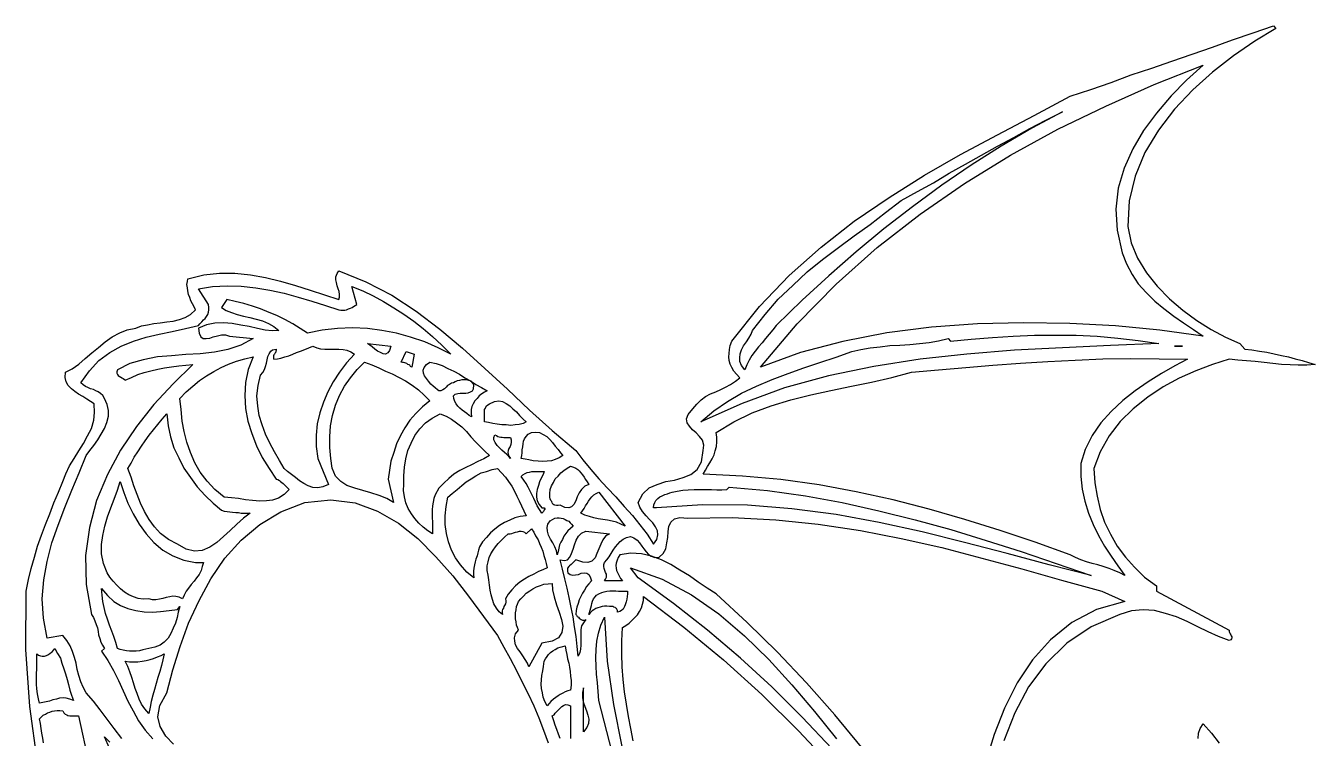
# Model space of a CAD drawing. Extents: x 0.04 to 7.37, y 0.02 to 7.76.
# Drawn here: x 0.561 to 3.841, y 5.838 to 7.649 of the extents above; entities that cross this region are included whole.
import ezdxf

# ---------------------------------------------------------------- set-up
doc = ezdxf.new("R2010")
doc.units = 0
doc.layers.add('1', color=7, linetype='Continuous')

msp = doc.modelspace()

# ---------------------------------------------------------------- linework, layer by layer
for points in [[(0.591, 5.776), (0.571, 5.918), (0.561, 6.063), (0.562, 6.211), (0.568, 6.241), (0.575, 6.269), (0.583, 6.298), (0.591, 6.326), (0.601, 6.354), (0.611, 6.381), (0.622, 6.408), (0.632, 6.436), (0.644, 6.463), (0.655, 6.49), (0.663, 6.51), (0.672, 6.53), (0.684, 6.549), (0.696, 6.568), (0.708, 6.587), (0.718, 6.606), (0.728, 6.625), (0.734, 6.646), (0.736, 6.666), (0.735, 6.688), (0.726, 6.694), (0.716, 6.7), (0.706, 6.706), (0.695, 6.712), (0.686, 6.719), (0.677, 6.726), (0.669, 6.734), (0.664, 6.744), (0.661, 6.755), (0.662, 6.768), (0.679, 6.777), (0.696, 6.789), (0.712, 6.803), (0.729, 6.817), (0.746, 6.831), (0.763, 6.845), (0.781, 6.858), (0.8, 6.868), (0.819, 6.876), (0.841, 6.88), (0.855, 6.886), (0.871, 6.889), (0.887, 6.892), (0.903, 6.894), (0.92, 6.896), (0.936, 6.898), (0.952, 6.902), (0.966, 6.907), (0.98, 6.915), (0.993, 6.927), (0.989, 6.934), (0.985, 6.942), (0.981, 6.95), (0.978, 6.958), (0.975, 6.966), (0.973, 6.975), (0.972, 6.983), (0.971, 6.991), (0.972, 6.999), (0.973, 7.006), (1.014, 7.016), (1.054, 7.02), (1.093, 7.02), (1.133, 7.016), (1.171, 7.009), (1.209, 7), (1.247, 6.989), (1.284, 6.977), (1.321, 6.965), (1.357, 6.953), (1.359, 6.959), (1.359, 6.966), (1.358, 6.973), (1.356, 6.98), (1.353, 6.988), (1.351, 6.996), (1.35, 7.003), (1.35, 7.011), (1.353, 7.019), (1.357, 7.026), (1.426, 6.998), (1.492, 6.964), (1.554, 6.923), (1.614, 6.878), (1.672, 6.829), (1.729, 6.778), (1.786, 6.725), (1.842, 6.672), (1.9, 6.62), (1.96, 6.569), (1.978, 6.545), (1.998, 6.521), (2.019, 6.497), (2.04, 6.474), (2.062, 6.451), (2.083, 6.427), (2.104, 6.404), (2.123, 6.38), (2.142, 6.356), (2.158, 6.331), (2.166, 6.343), (2.169, 6.355), (2.168, 6.365), (2.163, 6.375), (2.156, 6.385), (2.148, 6.394), (2.139, 6.403), (2.13, 6.414), (2.123, 6.425), (2.119, 6.437), (2.131, 6.459), (2.147, 6.474), (2.167, 6.483), (2.189, 6.49), (2.211, 6.494), (2.233, 6.5), (2.253, 6.508), (2.269, 6.521), (2.28, 6.54), (2.284, 6.569), (2.286, 6.583), (2.282, 6.595), (2.275, 6.605), (2.266, 6.614), (2.257, 6.622), (2.249, 6.631), (2.243, 6.639), (2.242, 6.65), (2.246, 6.661), (2.258, 6.675), (2.268, 6.687), (2.279, 6.698), (2.29, 6.706), (2.303, 6.713), (2.316, 6.718), (2.329, 6.724), (2.341, 6.73), (2.354, 6.737), (2.366, 6.745), (2.377, 6.754), (2.369, 6.763), (2.362, 6.771), (2.357, 6.78), (2.353, 6.789), (2.35, 6.798), (2.349, 6.807), (2.35, 6.816), (2.351, 6.826), (2.353, 6.836), (2.357, 6.847), (2.427, 6.935), (2.503, 7.014), (2.584, 7.086), (2.668, 7.152), (2.757, 7.212), (2.847, 7.269), (2.939, 7.322), (3.033, 7.372), (3.126, 7.421), (3.218, 7.47), (3.27, 7.487), (3.322, 7.505), (3.373, 7.524), (3.425, 7.541), (3.476, 7.559), (3.528, 7.577), (3.58, 7.595), (3.631, 7.613), (3.683, 7.631), (3.735, 7.649), (3.741, 7.642), (3.687, 7.61), (3.633, 7.573), (3.58, 7.531), (3.53, 7.486), (3.483, 7.437), (3.442, 7.384), (3.408, 7.327), (3.383, 7.267), (3.368, 7.204), (3.364, 7.139), (3.373, 7.097), (3.389, 7.058), (3.412, 7.021), (3.439, 6.987), (3.47, 6.955), (3.504, 6.926), (3.54, 6.9), (3.576, 6.877), (3.613, 6.857), (3.649, 6.841), (3.662, 6.827), (3.68, 6.825), (3.699, 6.822), (3.718, 6.819), (3.737, 6.815), (3.755, 6.811), (3.773, 6.807), (3.79, 6.802), (3.808, 6.798), (3.824, 6.793), (3.841, 6.788), (3.82, 6.786), (3.798, 6.786), (3.777, 6.787), (3.755, 6.788), (3.733, 6.79), (3.711, 6.793), (3.688, 6.795), (3.666, 6.797), (3.644, 6.799), (3.622, 6.801), (3.58, 6.788), (3.537, 6.772), (3.495, 6.753), (3.454, 6.731), (3.415, 6.705), (3.378, 6.675), (3.345, 6.643), (3.317, 6.606), (3.294, 6.566), (3.278, 6.523), (3.28, 6.487), (3.286, 6.453), (3.294, 6.419), (3.305, 6.387), (3.32, 6.356), (3.337, 6.326), (3.358, 6.298), (3.381, 6.272), (3.407, 6.247), (3.437, 6.225), (3.437, 6.211), (3.622, 6.112), (3.622, 6.109), (3.623, 6.106), (3.625, 6.103), (3.626, 6.1), (3.627, 6.098), (3.629, 6.095), (3.629, 6.093), (3.628, 6.09), (3.626, 6.088), (3.622, 6.086), (3.595, 6.096), (3.569, 6.108), (3.542, 6.121), (3.515, 6.134), (3.488, 6.146), (3.46, 6.155), (3.432, 6.162), (3.403, 6.164), (3.374, 6.161), (3.344, 6.152), (3.271, 6.121), (3.209, 6.079), (3.156, 6.027), (3.112, 5.968), (3.077, 5.902), (3.049, 5.831)], [(3.543, 5.837), (3.544, 5.85), (3.548, 5.862), (3.556, 5.874), (3.577, 5.85), (3.597, 5.825)]]:
    msp.add_lwpolyline(points)
at = {"layer": '1'}
for points in [[(3.556, 7.549), (3.514, 7.511), (3.475, 7.471), (3.437, 7.427), (3.404, 7.383), (3.377, 7.336), (3.355, 7.287), (3.34, 7.236), (3.334, 7.183), (3.337, 7.129), (3.35, 7.072), (3.361, 7.044), (3.375, 7.017), (3.391, 6.993), (3.411, 6.971), (3.433, 6.949), (3.456, 6.93), (3.481, 6.911), (3.506, 6.894), (3.531, 6.877), (3.556, 6.86), (3.446, 6.875), (3.333, 6.886), (3.217, 6.892), (3.099, 6.894), (2.982, 6.891), (2.865, 6.883), (2.751, 6.868), (2.639, 6.846), (2.532, 6.818), (2.43, 6.781), (2.523, 6.891), (2.622, 6.992), (2.727, 7.085), (2.836, 7.17), (2.949, 7.248), (3.066, 7.32), (3.186, 7.386), (3.308, 7.445), (3.431, 7.5), (3.556, 7.549)], [(2.47, 6.887), (2.461, 6.876), (2.452, 6.865), (2.443, 6.854), (2.434, 6.843), (2.425, 6.833), (2.416, 6.822), (2.408, 6.811), (2.401, 6.799), (2.395, 6.787), (2.39, 6.774), (2.382, 6.785), (2.377, 6.795), (2.377, 6.805), (2.378, 6.815), (2.382, 6.825), (2.387, 6.835), (2.394, 6.845), (2.4, 6.855), (2.406, 6.865), (2.41, 6.874), (2.442, 6.915), (2.475, 6.954), (2.512, 6.989), (2.549, 7.023), (2.588, 7.055), (2.628, 7.085), (2.668, 7.115), (2.709, 7.144), (2.748, 7.174), (2.788, 7.205), (2.829, 7.228), (2.87, 7.25), (2.91, 7.274), (2.951, 7.297), (2.992, 7.32), (3.033, 7.343), (3.074, 7.365), (3.115, 7.388), (3.156, 7.409), (3.198, 7.43), (3.12, 7.389), (3.042, 7.343), (2.966, 7.295), (2.891, 7.244), (2.817, 7.189), (2.744, 7.133), (2.673, 7.074), (2.604, 7.013), (2.536, 6.951), (2.47, 6.887)], [(0.805, 5.837), (0.786, 5.862), (0.768, 5.886), (0.75, 5.91), (0.733, 5.932), (0.715, 5.953), (0.707, 5.967), (0.701, 5.981), (0.696, 5.997), (0.692, 6.012), (0.689, 6.028), (0.685, 6.043), (0.68, 6.058), (0.674, 6.072), (0.665, 6.086), (0.655, 6.099), (0.615, 6.092), (0.606, 6.143), (0.603, 6.192), (0.607, 6.24), (0.615, 6.287), (0.627, 6.334), (0.643, 6.379), (0.66, 6.424), (0.678, 6.468), (0.697, 6.512), (0.715, 6.556), (0.724, 6.569), (0.734, 6.582), (0.744, 6.596), (0.753, 6.611), (0.761, 6.625), (0.767, 6.64), (0.771, 6.656), (0.771, 6.671), (0.768, 6.686), (0.761, 6.701), (0.757, 6.709), (0.751, 6.714), (0.745, 6.718), (0.739, 6.721), (0.733, 6.724), (0.726, 6.726), (0.719, 6.729), (0.713, 6.732), (0.707, 6.736), (0.701, 6.741), (0.723, 6.772), (0.747, 6.798), (0.775, 6.818), (0.804, 6.834), (0.835, 6.847), (0.867, 6.857), (0.9, 6.865), (0.933, 6.872), (0.967, 6.879), (1, 6.887), (1.004, 6.891), (1.009, 6.896), (1.013, 6.901), (1.017, 6.905), (1.021, 6.91), (1.024, 6.915), (1.026, 6.921), (1.027, 6.927), (1.027, 6.933), (1.026, 6.94), (1, 6.98), (1.036, 6.986), (1.073, 6.988), (1.109, 6.987), (1.146, 6.983), (1.182, 6.977), (1.218, 6.969), (1.254, 6.959), (1.289, 6.949), (1.323, 6.938), (1.357, 6.927)], [(1.357, 6.927), (1.362, 6.926), (1.368, 6.926), (1.373, 6.926), (1.377, 6.927), (1.382, 6.929), (1.387, 6.931), (1.391, 6.933), (1.395, 6.935), (1.399, 6.938), (1.403, 6.94), (1.39, 6.986), (1.418, 6.975), (1.445, 6.962), (1.471, 6.948), (1.497, 6.932), (1.523, 6.916), (1.548, 6.898), (1.572, 6.879), (1.596, 6.859), (1.619, 6.837), (1.642, 6.814), (1.61, 6.83), (1.576, 6.845), (1.54, 6.857), (1.504, 6.867), (1.467, 6.874), (1.43, 6.879), (1.392, 6.881), (1.354, 6.879), (1.315, 6.875), (1.278, 6.867), (1.259, 6.879), (1.24, 6.891), (1.22, 6.902), (1.2, 6.912), (1.18, 6.92), (1.158, 6.929), (1.138, 6.936), (1.116, 6.943), (1.094, 6.948), (1.072, 6.953), (1.059, 6.933), (1.071, 6.925), (1.084, 6.92), (1.099, 6.915), (1.115, 6.911), (1.131, 6.907), (1.147, 6.903), (1.163, 6.899), (1.178, 6.892), (1.192, 6.884), (1.205, 6.874), (1.188, 6.873), (1.17, 6.875), (1.15, 6.879), (1.129, 6.884), (1.108, 6.888), (1.086, 6.892), (1.064, 6.894), (1.042, 6.893), (1.021, 6.889), (1, 6.88), (1.002, 6.867), (1.006, 6.858), (1.012, 6.854), (1.02, 6.854), (1.029, 6.855), (1.038, 6.858), (1.049, 6.861), (1.059, 6.863), (1.069, 6.863), (1.079, 6.86), (1.139, 6.854), (1.108, 6.837), (1.075, 6.826), (1.041, 6.819), (1.005, 6.815), (0.968, 6.813), (0.932, 6.81), (0.896, 6.807), (0.86, 6.8), (0.826, 6.79), (0.794, 6.774), (0.793, 6.769), (0.793, 6.766), (0.794, 6.762), (0.796, 6.76), (0.799, 6.757), (0.802, 6.756), (0.805, 6.754), (0.809, 6.752), (0.812, 6.75), (0.814, 6.748), (0.83, 6.755), (0.846, 6.762), (0.862, 6.767), (0.879, 6.772), (0.897, 6.776), (0.914, 6.779), (0.932, 6.782), (0.95, 6.784), (0.968, 6.786), (0.986, 6.788), (0.936, 6.739), (0.887, 6.686), (0.843, 6.63), (0.802, 6.57), (0.769, 6.508), (0.741, 6.442), (0.723, 6.373), (0.713, 6.302), (0.715, 6.228), (0.728, 6.152), (0.733, 6.144), (0.737, 6.136), (0.74, 6.127), (0.743, 6.118), (0.745, 6.109), (0.746, 6.1), (0.749, 6.091), (0.752, 6.082), (0.756, 6.074), (0.761, 6.066), (0.754, 6.059), (0.77, 6.035), (0.784, 6.01), (0.797, 5.984), (0.809, 5.958), (0.821, 5.932), (0.834, 5.907), (0.848, 5.882), (0.865, 5.858), (0.884, 5.836)], [(3.443, 6.841), (3.32, 6.836), (3.198, 6.83), (3.076, 6.824), (2.955, 6.814), (2.836, 6.801), (2.718, 6.783), (2.603, 6.759), (2.491, 6.728), (2.383, 6.689), (2.278, 6.642), (2.311, 6.67), (2.346, 6.694), (2.382, 6.715), (2.42, 6.733), (2.46, 6.75), (2.5, 6.765), (2.54, 6.779), (2.581, 6.793), (2.622, 6.806), (2.662, 6.821), (2.685, 6.826), (2.709, 6.83), (2.734, 6.833), (2.759, 6.836), (2.784, 6.837), (2.81, 6.839), (2.834, 6.841), (2.859, 6.844), (2.883, 6.848), (2.907, 6.854), (2.913, 6.847), (2.966, 6.852), (3.02, 6.856), (3.073, 6.86), (3.127, 6.862), (3.18, 6.862), (3.233, 6.862), (3.286, 6.86), (3.339, 6.855), (3.391, 6.849), (3.443, 6.841)], [(1.397, 6.814), (1.377, 6.792), (1.359, 6.768), (1.343, 6.744), (1.329, 6.718), (1.318, 6.692), (1.309, 6.665), (1.302, 6.637), (1.3, 6.608), (1.3, 6.579), (1.304, 6.549), (1.331, 6.483), (1.317, 6.477), (1.304, 6.474), (1.291, 6.475), (1.279, 6.479), (1.268, 6.485), (1.257, 6.492), (1.247, 6.5), (1.237, 6.508), (1.227, 6.516), (1.218, 6.523), (1.206, 6.544), (1.194, 6.566), (1.182, 6.588), (1.171, 6.611), (1.162, 6.634), (1.155, 6.658), (1.151, 6.682), (1.149, 6.708), (1.152, 6.734), (1.158, 6.761), (1.164, 6.767), (1.168, 6.775), (1.171, 6.783), (1.173, 6.791), (1.175, 6.8), (1.177, 6.808), (1.18, 6.815), (1.184, 6.822), (1.189, 6.825), (1.198, 6.827), (1.198, 6.824), (1.197, 6.822), (1.197, 6.819), (1.195, 6.817), (1.194, 6.814), (1.192, 6.812), (1.191, 6.81), (1.191, 6.807), (1.191, 6.804), (1.192, 6.801), (1.201, 6.802), (1.21, 6.804), (1.22, 6.807), (1.23, 6.81), (1.24, 6.814), (1.25, 6.818), (1.26, 6.822), (1.271, 6.826), (1.281, 6.83), (1.291, 6.834), (1.301, 6.83), (1.311, 6.828), (1.322, 6.827), (1.334, 6.827), (1.345, 6.827), (1.357, 6.827), (1.368, 6.826), (1.378, 6.824), (1.388, 6.82), (1.397, 6.814)], [(1.49, 6.834), (1.486, 6.823), (1.482, 6.817), (1.476, 6.814), (1.47, 6.815), (1.463, 6.818), (1.456, 6.822), (1.449, 6.827), (1.442, 6.833), (1.436, 6.837), (1.43, 6.841), (1.49, 6.834)], [(3.483, 6.834), (3.503, 6.834), (3.483, 6.834)], [(1.139, 6.807), (1.127, 6.775), (1.12, 6.742), (1.118, 6.709), (1.12, 6.676), (1.126, 6.644), (1.136, 6.612), (1.148, 6.581), (1.162, 6.551), (1.18, 6.523), (1.198, 6.496), (1.202, 6.495), (1.206, 6.493), (1.209, 6.49), (1.212, 6.488), (1.216, 6.485), (1.219, 6.482), (1.222, 6.479), (1.225, 6.476), (1.228, 6.473), (1.231, 6.47), (1.218, 6.457), (1.204, 6.448), (1.189, 6.443), (1.173, 6.441), (1.156, 6.44), (1.138, 6.442), (1.12, 6.444), (1.102, 6.447), (1.084, 6.449), (1.066, 6.45), (1.042, 6.47), (1.022, 6.491), (1.005, 6.514), (0.991, 6.538), (0.98, 6.564), (0.971, 6.59), (0.964, 6.617), (0.959, 6.644), (0.956, 6.673), (0.953, 6.701), (0.969, 6.718), (0.986, 6.733), (1.003, 6.747), (1.021, 6.759), (1.039, 6.77), (1.058, 6.78), (1.077, 6.789), (1.097, 6.796), (1.118, 6.802), (1.139, 6.807)], [(1.589, 6.695), (1.57, 6.68), (1.553, 6.663), (1.538, 6.646), (1.525, 6.627), (1.514, 6.607), (1.504, 6.586), (1.497, 6.564), (1.49, 6.542), (1.486, 6.519), (1.483, 6.496), (1.496, 6.437), (1.479, 6.447), (1.46, 6.455), (1.439, 6.461), (1.418, 6.467), (1.398, 6.473), (1.378, 6.48), (1.362, 6.49), (1.349, 6.504), (1.34, 6.524), (1.337, 6.549), (1.334, 6.577), (1.334, 6.604), (1.336, 6.632), (1.341, 6.658), (1.349, 6.684), (1.359, 6.709), (1.372, 6.733), (1.387, 6.754), (1.404, 6.775), (1.423, 6.794), (1.441, 6.787), (1.459, 6.779), (1.476, 6.771), (1.493, 6.764), (1.511, 6.755), (1.527, 6.746), (1.544, 6.735), (1.56, 6.723), (1.574, 6.71), (1.589, 6.695)], [(1.543, 6.781), (1.54, 6.783), (1.538, 6.786), (1.536, 6.787), (1.533, 6.788), (1.53, 6.79), (1.528, 6.791), (1.525, 6.792), (1.522, 6.793), (1.519, 6.793), (1.516, 6.794), (1.529, 6.821), (1.549, 6.814), (1.543, 6.781)], [(1.735, 6.721), (1.728, 6.717), (1.721, 6.713), (1.714, 6.708), (1.709, 6.701), (1.703, 6.695), (1.699, 6.688), (1.696, 6.681), (1.694, 6.673), (1.694, 6.664), (1.695, 6.655), (1.689, 6.658), (1.683, 6.663), (1.677, 6.667), (1.671, 6.672), (1.665, 6.677), (1.66, 6.682), (1.656, 6.688), (1.652, 6.694), (1.65, 6.701), (1.649, 6.708), (1.653, 6.712), (1.66, 6.714), (1.666, 6.715), (1.673, 6.715), (1.68, 6.715), (1.686, 6.716), (1.692, 6.718), (1.697, 6.721), (1.7, 6.726), (1.701, 6.735), (1.698, 6.74), (1.694, 6.745), (1.688, 6.747), (1.683, 6.749), (1.677, 6.749), (1.67, 6.749), (1.664, 6.747), (1.658, 6.746), (1.653, 6.744), (1.649, 6.741), (1.644, 6.74), (1.639, 6.737), (1.634, 6.734), (1.63, 6.73), (1.626, 6.726), (1.622, 6.723), (1.617, 6.721), (1.612, 6.721), (1.608, 6.723), (1.602, 6.728), (1.597, 6.733), (1.591, 6.738), (1.585, 6.745), (1.58, 6.752), (1.575, 6.759), (1.573, 6.766), (1.572, 6.773), (1.574, 6.78), (1.58, 6.788), (1.589, 6.794), (1.605, 6.79), (1.62, 6.785), (1.635, 6.778), (1.65, 6.771), (1.664, 6.763), (1.678, 6.754), (1.692, 6.746), (1.706, 6.737), (1.72, 6.729), (1.735, 6.721)], [(3.516, 6.801), (3.484, 6.784), (3.45, 6.765), (3.416, 6.744), (3.383, 6.721), (3.352, 6.696), (3.322, 6.668), (3.296, 6.639), (3.274, 6.607), (3.256, 6.572), (3.245, 6.536), (3.245, 6.503), (3.248, 6.471), (3.255, 6.44), (3.264, 6.41), (3.276, 6.381), (3.29, 6.353), (3.305, 6.326), (3.322, 6.3), (3.339, 6.276), (3.357, 6.251), (3.344, 6.258), (3.33, 6.264), (3.317, 6.269), (3.302, 6.274), (3.288, 6.278), (3.274, 6.282), (3.259, 6.286), (3.245, 6.291), (3.231, 6.297), (3.218, 6.304), (3.129, 6.336), (3.04, 6.366), (2.95, 6.394), (2.859, 6.42), (2.767, 6.444), (2.673, 6.464), (2.579, 6.482), (2.482, 6.495), (2.384, 6.504), (2.284, 6.509), (2.29, 6.519), (2.295, 6.528), (2.301, 6.538), (2.307, 6.548), (2.312, 6.558), (2.315, 6.568), (2.318, 6.579), (2.319, 6.591), (2.319, 6.603), (2.317, 6.615), (2.362, 6.642), (2.409, 6.665), (2.457, 6.683), (2.507, 6.698), (2.558, 6.711), (2.609, 6.722), (2.661, 6.733), (2.712, 6.743), (2.764, 6.755), (2.814, 6.768), (2.883, 6.774), (2.952, 6.78), (3.021, 6.786), (3.091, 6.791), (3.161, 6.795), (3.23, 6.799), (3.301, 6.802), (3.372, 6.803), (3.444, 6.802), (3.516, 6.801)], [(1.834, 6.642), (1.826, 6.638), (1.816, 6.635), (1.806, 6.634), (1.795, 6.633), (1.783, 6.634), (1.772, 6.634), (1.76, 6.636), (1.749, 6.638), (1.738, 6.64), (1.728, 6.642), (1.728, 6.647), (1.728, 6.652), (1.728, 6.657), (1.728, 6.663), (1.728, 6.668), (1.728, 6.673), (1.73, 6.677), (1.732, 6.682), (1.736, 6.685), (1.741, 6.688), (1.753, 6.694), (1.764, 6.695), (1.774, 6.694), (1.783, 6.689), (1.792, 6.683), (1.8, 6.675), (1.809, 6.667), (1.817, 6.658), (1.826, 6.649), (1.834, 6.642)], [(1.059, 6.417), (1.066, 6.415), (1.073, 6.414), (1.08, 6.413), (1.087, 6.412), (1.095, 6.411), (1.102, 6.411), (1.109, 6.41), (1.117, 6.41), (1.124, 6.41), (1.132, 6.41), (1.115, 6.397), (1.098, 6.382), (1.081, 6.366), (1.064, 6.35), (1.047, 6.335), (1.029, 6.323), (1.01, 6.315), (0.99, 6.313), (0.969, 6.318), (0.947, 6.331), (0.924, 6.343), (0.904, 6.358), (0.888, 6.375), (0.875, 6.394), (0.863, 6.414), (0.853, 6.435), (0.844, 6.457), (0.836, 6.479), (0.829, 6.501), (0.821, 6.523), (0.829, 6.537), (0.837, 6.552), (0.846, 6.566), (0.855, 6.58), (0.865, 6.594), (0.875, 6.608), (0.886, 6.622), (0.897, 6.635), (0.908, 6.649), (0.92, 6.662), (0.923, 6.632), (0.929, 6.604), (0.938, 6.576), (0.95, 6.55), (0.963, 6.524), (0.98, 6.5), (0.997, 6.477), (1.017, 6.455), (1.038, 6.435), (1.059, 6.417)], [(1.741, 6.556), (1.726, 6.548), (1.711, 6.541), (1.695, 6.533), (1.68, 6.526), (1.665, 6.518), (1.65, 6.509), (1.637, 6.498), (1.624, 6.486), (1.612, 6.473), (1.602, 6.456), (1.599, 6.447), (1.597, 6.438), (1.596, 6.428), (1.595, 6.418), (1.595, 6.408), (1.595, 6.398), (1.596, 6.388), (1.596, 6.377), (1.596, 6.367), (1.596, 6.357), (1.584, 6.365), (1.572, 6.374), (1.561, 6.384), (1.551, 6.396), (1.542, 6.408), (1.534, 6.422), (1.528, 6.436), (1.524, 6.451), (1.522, 6.467), (1.523, 6.483), (1.523, 6.505), (1.524, 6.527), (1.528, 6.548), (1.533, 6.569), (1.541, 6.588), (1.551, 6.607), (1.563, 6.624), (1.578, 6.639), (1.595, 6.651), (1.615, 6.662), (1.63, 6.656), (1.644, 6.649), (1.657, 6.639), (1.67, 6.629), (1.682, 6.617), (1.693, 6.604), (1.705, 6.591), (1.717, 6.579), (1.729, 6.567), (1.741, 6.556)], [(1.794, 6.602), (1.796, 6.596), (1.796, 6.59), (1.795, 6.584), (1.793, 6.579), (1.79, 6.574), (1.788, 6.569), (1.787, 6.564), (1.788, 6.56), (1.79, 6.555), (1.794, 6.549), (1.79, 6.554), (1.785, 6.559), (1.779, 6.564), (1.772, 6.57), (1.766, 6.576), (1.76, 6.582), (1.755, 6.589), (1.752, 6.596), (1.752, 6.602), (1.754, 6.609), (1.758, 6.607), (1.762, 6.605), (1.765, 6.604), (1.769, 6.603), (1.773, 6.603), (1.777, 6.602), (1.781, 6.602), (1.786, 6.602), (1.79, 6.602), (1.794, 6.602)], [(1.927, 6.556), (1.918, 6.55), (1.908, 6.546), (1.898, 6.543), (1.887, 6.542), (1.875, 6.541), (1.864, 6.542), (1.852, 6.543), (1.841, 6.545), (1.831, 6.547), (1.821, 6.549), (1.823, 6.556), (1.824, 6.563), (1.824, 6.571), (1.825, 6.578), (1.826, 6.586), (1.827, 6.593), (1.83, 6.599), (1.834, 6.605), (1.839, 6.611), (1.847, 6.615), (1.858, 6.616), (1.868, 6.615), (1.877, 6.61), (1.886, 6.605), (1.894, 6.597), (1.901, 6.589), (1.908, 6.58), (1.915, 6.572), (1.921, 6.563), (1.927, 6.556)], [(1.993, 6.483), (1.983, 6.478), (1.975, 6.47), (1.969, 6.461), (1.964, 6.451), (1.96, 6.441), (1.955, 6.432), (1.949, 6.426), (1.942, 6.423), (1.932, 6.424), (1.92, 6.43), (1.915, 6.429), (1.911, 6.429), (1.907, 6.43), (1.904, 6.431), (1.902, 6.433), (1.9, 6.436), (1.899, 6.439), (1.897, 6.442), (1.895, 6.446), (1.894, 6.45), (1.894, 6.46), (1.895, 6.47), (1.898, 6.479), (1.903, 6.488), (1.908, 6.497), (1.915, 6.504), (1.922, 6.512), (1.93, 6.518), (1.938, 6.524), (1.947, 6.529), (1.954, 6.527), (1.96, 6.524), (1.965, 6.521), (1.969, 6.517), (1.973, 6.512), (1.977, 6.507), (1.981, 6.501), (1.985, 6.495), (1.989, 6.489), (1.993, 6.483)], [(1.834, 6.403), (1.819, 6.401), (1.805, 6.398), (1.792, 6.392), (1.779, 6.386), (1.766, 6.378), (1.754, 6.369), (1.743, 6.36), (1.733, 6.348), (1.723, 6.337), (1.715, 6.324), (1.713, 6.316), (1.711, 6.309), (1.709, 6.301), (1.706, 6.293), (1.704, 6.286), (1.702, 6.278), (1.701, 6.27), (1.7, 6.262), (1.7, 6.254), (1.701, 6.245), (1.683, 6.26), (1.667, 6.278), (1.654, 6.296), (1.644, 6.316), (1.636, 6.337), (1.631, 6.358), (1.628, 6.381), (1.628, 6.403), (1.63, 6.427), (1.635, 6.45), (1.646, 6.46), (1.658, 6.47), (1.67, 6.48), (1.681, 6.489), (1.694, 6.497), (1.706, 6.505), (1.719, 6.512), (1.733, 6.516), (1.747, 6.521), (1.761, 6.523), (1.771, 6.512), (1.781, 6.501), (1.789, 6.49), (1.797, 6.478), (1.804, 6.466), (1.81, 6.453), (1.816, 6.441), (1.822, 6.428), (1.828, 6.416), (1.834, 6.403)], [(1.88, 6.516), (1.877, 6.508), (1.872, 6.499), (1.868, 6.489), (1.865, 6.48), (1.862, 6.47), (1.86, 6.46), (1.86, 6.45), (1.862, 6.441), (1.867, 6.432), (1.874, 6.423), (1.88, 6.423), (1.881, 6.421), (1.881, 6.419), (1.88, 6.418), (1.879, 6.416), (1.878, 6.414), (1.877, 6.413), (1.875, 6.411), (1.874, 6.41), (1.868, 6.419), (1.862, 6.428), (1.858, 6.438), (1.853, 6.447), (1.848, 6.457), (1.844, 6.466), (1.839, 6.476), (1.834, 6.485), (1.828, 6.494), (1.821, 6.503), (1.825, 6.507), (1.831, 6.511), (1.836, 6.513), (1.842, 6.514), (1.848, 6.516), (1.854, 6.516), (1.861, 6.516), (1.867, 6.516), (1.874, 6.516), (1.88, 6.516)], [(0.993, 6.284), (1.013, 6.284), (1.01, 6.274), (1.007, 6.264), (1.002, 6.254), (0.995, 6.245), (0.989, 6.237), (0.982, 6.228), (0.975, 6.219), (0.969, 6.211), (0.964, 6.201), (0.96, 6.192), (0.951, 6.196), (0.943, 6.198), (0.935, 6.199), (0.927, 6.197), (0.918, 6.195), (0.91, 6.193), (0.901, 6.191), (0.892, 6.189), (0.883, 6.189), (0.874, 6.192), (0.86, 6.191), (0.847, 6.193), (0.835, 6.197), (0.823, 6.202), (0.812, 6.209), (0.802, 6.217), (0.793, 6.227), (0.783, 6.237), (0.775, 6.247), (0.768, 6.258), (0.759, 6.282), (0.754, 6.306), (0.754, 6.33), (0.757, 6.353), (0.762, 6.377), (0.769, 6.4), (0.777, 6.423), (0.786, 6.445), (0.794, 6.468), (0.801, 6.49), (0.81, 6.462), (0.821, 6.435), (0.834, 6.408), (0.849, 6.382), (0.867, 6.357), (0.887, 6.335), (0.91, 6.316), (0.935, 6.301), (0.963, 6.29), (0.993, 6.284)], [(2.086, 6.377), (2.075, 6.382), (2.064, 6.387), (2.053, 6.389), (2.041, 6.392), (2.029, 6.394), (2.017, 6.395), (2.006, 6.398), (1.995, 6.401), (1.983, 6.405), (1.973, 6.41), (1.977, 6.416), (1.981, 6.422), (1.985, 6.428), (1.989, 6.434), (1.992, 6.44), (1.997, 6.446), (2.001, 6.451), (2.006, 6.456), (2.012, 6.46), (2.019, 6.463), (2.086, 6.377)], [(2.344, 6.47), (2.35, 6.476), (2.448, 6.467), (2.544, 6.454), (2.638, 6.437), (2.731, 6.416), (2.823, 6.393), (2.914, 6.368), (3.004, 6.34), (3.093, 6.312), (3.182, 6.282), (3.271, 6.251), (3.164, 6.278), (3.057, 6.307), (2.949, 6.335), (2.841, 6.362), (2.732, 6.386), (2.622, 6.406), (2.51, 6.421), (2.397, 6.43), (2.282, 6.431), (2.165, 6.423), (2.158, 6.423), (2.159, 6.431), (2.161, 6.437), (2.164, 6.442), (2.169, 6.447), (2.174, 6.451), (2.18, 6.454), (2.187, 6.457), (2.193, 6.459), (2.199, 6.461), (2.205, 6.463), (2.218, 6.466), (2.232, 6.468), (2.246, 6.469), (2.261, 6.47), (2.276, 6.47), (2.29, 6.47), (2.305, 6.47), (2.319, 6.469), (2.332, 6.469), (2.344, 6.47)], [(0.937, 5.822), (0.917, 5.843), (0.903, 5.867), (0.897, 5.892), (0.902, 5.921), (0.92, 5.953), (0.935, 6.011), (0.954, 6.071), (0.975, 6.13), (1.002, 6.188), (1.032, 6.243), (1.067, 6.295), (1.109, 6.341), (1.156, 6.381), (1.21, 6.413), (1.271, 6.437), (1.337, 6.444), (1.399, 6.436), (1.456, 6.415), (1.509, 6.384), (1.558, 6.345), (1.604, 6.299), (1.647, 6.25), (1.687, 6.199), (1.725, 6.147), (1.761, 6.099)], [(1.953, 6.377), (1.947, 6.371), (1.94, 6.365), (1.935, 6.358), (1.93, 6.351), (1.926, 6.343), (1.922, 6.336), (1.919, 6.329), (1.917, 6.321), (1.915, 6.312), (1.913, 6.304), (1.911, 6.314), (1.907, 6.324), (1.902, 6.334), (1.896, 6.344), (1.891, 6.354), (1.888, 6.364), (1.887, 6.373), (1.889, 6.382), (1.895, 6.39), (1.907, 6.397), (1.913, 6.398), (1.918, 6.398), (1.923, 6.397), (1.928, 6.396), (1.933, 6.394), (1.937, 6.391), (1.942, 6.389), (1.946, 6.385), (1.949, 6.382), (1.953, 6.377)], [(2.687, 5.815), (2.619, 5.897), (2.547, 5.978), (2.473, 6.056), (2.396, 6.132), (2.317, 6.205), (2.294, 6.219), (2.271, 6.234), (2.249, 6.25), (2.225, 6.265), (2.202, 6.279), (2.178, 6.291), (2.153, 6.3), (2.127, 6.306), (2.1, 6.308), (2.072, 6.304), (2.068, 6.297), (2.065, 6.29), (2.063, 6.283), (2.062, 6.277), (2.063, 6.27), (2.064, 6.264), (2.067, 6.257), (2.07, 6.25), (2.074, 6.244), (2.079, 6.238), (2.033, 6.238), (2.036, 6.242), (2.038, 6.247), (2.038, 6.251), (2.038, 6.255), (2.036, 6.259), (2.034, 6.264), (2.032, 6.269), (2.031, 6.274), (2.031, 6.279), (2.033, 6.284), (2.039, 6.291), (2.045, 6.299), (2.05, 6.307), (2.055, 6.316), (2.061, 6.324), (2.067, 6.331), (2.073, 6.338), (2.081, 6.344), (2.089, 6.348), (2.099, 6.35), (2.108, 6.347), (2.116, 6.341), (2.122, 6.334), (2.128, 6.326), (2.133, 6.319), (2.139, 6.311), (2.145, 6.305), (2.152, 6.3), (2.161, 6.297), (2.172, 6.298), (2.182, 6.307), (2.189, 6.319), (2.192, 6.334), (2.194, 6.348), (2.195, 6.363), (2.197, 6.376), (2.202, 6.387), (2.211, 6.395), (2.225, 6.399), (2.245, 6.397), (2.358, 6.399), (2.469, 6.393), (2.577, 6.382), (2.684, 6.366), (2.788, 6.345), (2.891, 6.322), (2.993, 6.295), (3.095, 6.268), (3.196, 6.239), (3.298, 6.211)], [(1.887, 6.271), (1.876, 6.266), (1.865, 6.261), (1.853, 6.255), (1.841, 6.249), (1.83, 6.242), (1.818, 6.234), (1.807, 6.225), (1.797, 6.215), (1.788, 6.204), (1.781, 6.192), (1.782, 6.187), (1.782, 6.183), (1.781, 6.179), (1.779, 6.175), (1.777, 6.172), (1.776, 6.168), (1.774, 6.165), (1.773, 6.161), (1.773, 6.157), (1.774, 6.152), (1.765, 6.159), (1.758, 6.168), (1.752, 6.179), (1.748, 6.19), (1.745, 6.202), (1.742, 6.214), (1.741, 6.227), (1.739, 6.24), (1.737, 6.252), (1.735, 6.264), (1.735, 6.276), (1.737, 6.286), (1.74, 6.297), (1.744, 6.306), (1.75, 6.316), (1.756, 6.324), (1.763, 6.333), (1.771, 6.341), (1.779, 6.349), (1.788, 6.357), (1.793, 6.357), (1.797, 6.358), (1.802, 6.36), (1.807, 6.361), (1.812, 6.362), (1.817, 6.364), (1.821, 6.364), (1.825, 6.363), (1.83, 6.361), (1.834, 6.357), (1.847, 6.37), (1.853, 6.361), (1.858, 6.352), (1.864, 6.342), (1.868, 6.333), (1.872, 6.323), (1.876, 6.313), (1.879, 6.302), (1.882, 6.292), (1.885, 6.282), (1.887, 6.271)], [(2.046, 6.357), (2.036, 6.351), (2.029, 6.342), (2.024, 6.331), (2.019, 6.319), (2.014, 6.307), (2.009, 6.296), (2.001, 6.288), (1.991, 6.284), (1.978, 6.285), (1.96, 6.291), (1.957, 6.288), (1.954, 6.285), (1.951, 6.282), (1.948, 6.279), (1.944, 6.276), (1.942, 6.274), (1.939, 6.27), (1.939, 6.266), (1.939, 6.262), (1.94, 6.258), (1.946, 6.254), (1.952, 6.252), (1.959, 6.253), (1.967, 6.254), (1.974, 6.257), (1.981, 6.258), (1.988, 6.257), (1.993, 6.254), (1.997, 6.248), (2, 6.238), (1.993, 6.23), (1.987, 6.223), (1.982, 6.214), (1.977, 6.206), (1.973, 6.198), (1.969, 6.189), (1.966, 6.18), (1.963, 6.171), (1.961, 6.162), (1.96, 6.152), (1.962, 6.15), (1.964, 6.147), (1.967, 6.145), (1.969, 6.143), (1.971, 6.141), (1.974, 6.139), (1.977, 6.138), (1.98, 6.138), (1.983, 6.138), (1.986, 6.139), (1.98, 6.131), (1.975, 6.123), (1.973, 6.114), (1.973, 6.104), (1.973, 6.094), (1.973, 6.084), (1.973, 6.074), (1.972, 6.064), (1.97, 6.055), (1.966, 6.046), (1.964, 6.071), (1.961, 6.096), (1.957, 6.121), (1.953, 6.146), (1.948, 6.17), (1.943, 6.195), (1.938, 6.219), (1.932, 6.243), (1.926, 6.267), (1.92, 6.291), (1.931, 6.289), (1.939, 6.291), (1.945, 6.298), (1.949, 6.307), (1.953, 6.318), (1.957, 6.329), (1.961, 6.341), (1.967, 6.351), (1.975, 6.359), (1.986, 6.364), (2.046, 6.357)], [(2.611, 5.811), (2.536, 5.891), (2.459, 5.968), (2.379, 6.041), (2.295, 6.112), (2.209, 6.18), (2.119, 6.245), (2.099, 6.271), (2.18, 6.242), (2.254, 6.202), (2.324, 6.154), (2.389, 6.098), (2.451, 6.038), (2.51, 5.973), (2.567, 5.905), (2.623, 5.836)], [(0.947, 6.165), (0.953, 6.172), (0.949, 6.158), (0.946, 6.144), (0.942, 6.13), (0.936, 6.117), (0.93, 6.104), (0.923, 6.092), (0.913, 6.082), (0.903, 6.074), (0.889, 6.069), (0.874, 6.066), (0.866, 6.064), (0.859, 6.062), (0.85, 6.06), (0.842, 6.059), (0.834, 6.059), (0.825, 6.059), (0.817, 6.06), (0.809, 6.061), (0.801, 6.063), (0.794, 6.066), (0.79, 6.081), (0.785, 6.096), (0.78, 6.11), (0.774, 6.125), (0.769, 6.14), (0.764, 6.155), (0.76, 6.17), (0.757, 6.185), (0.755, 6.201), (0.754, 6.218), (0.769, 6.2), (0.785, 6.185), (0.802, 6.175), (0.821, 6.167), (0.841, 6.162), (0.862, 6.159), (0.883, 6.158), (0.904, 6.16), (0.926, 6.162), (0.947, 6.165)], [(1.9, 6.231), (1.901, 6.215), (1.905, 6.197), (1.911, 6.177), (1.918, 6.158), (1.924, 6.139), (1.927, 6.122), (1.925, 6.106), (1.916, 6.093), (1.9, 6.084), (1.874, 6.079), (1.841, 6.019), (1.837, 6.028), (1.831, 6.038), (1.825, 6.047), (1.819, 6.057), (1.812, 6.066), (1.807, 6.075), (1.805, 6.084), (1.804, 6.093), (1.807, 6.103), (1.814, 6.112), (1.812, 6.119), (1.809, 6.125), (1.808, 6.133), (1.807, 6.141), (1.807, 6.149), (1.807, 6.156), (1.808, 6.164), (1.809, 6.172), (1.812, 6.178), (1.814, 6.185), (1.82, 6.192), (1.827, 6.199), (1.834, 6.206), (1.843, 6.212), (1.851, 6.217), (1.86, 6.222), (1.87, 6.226), (1.879, 6.229), (1.89, 6.23), (1.9, 6.231)], [(2.092, 6.211), (2.092, 6.205), (2.091, 6.198), (2.09, 6.191), (2.088, 6.184), (2.086, 6.177), (2.084, 6.172), (2.081, 6.166), (2.076, 6.162), (2.072, 6.16), (2.066, 6.158), (2.066, 6.162), (2.065, 6.164), (2.064, 6.167), (2.062, 6.168), (2.06, 6.17), (2.057, 6.171), (2.055, 6.172), (2.052, 6.172), (2.049, 6.172), (2.046, 6.172), (2.039, 6.173), (2.033, 6.173), (2.027, 6.172), (2.022, 6.171), (2.016, 6.169), (2.011, 6.167), (2.006, 6.164), (2.002, 6.161), (1.997, 6.156), (1.993, 6.152), (1.995, 6.157), (1.997, 6.163), (1.998, 6.169), (2, 6.175), (2.001, 6.18), (2.003, 6.186), (2.005, 6.192), (2.009, 6.197), (2.013, 6.201), (2.019, 6.205), (2.026, 6.208), (2.032, 6.21), (2.039, 6.211), (2.047, 6.212), (2.054, 6.212), (2.062, 6.212), (2.069, 6.211), (2.077, 6.211), (2.085, 6.211), (2.092, 6.211)], [(3.298, 6.211), (3.357, 6.185), (3.285, 6.165), (3.222, 6.132), (3.168, 6.088), (3.122, 6.037), (3.083, 5.978), (3.051, 5.914), (3.024, 5.847), (3.003, 5.778)], [(2.106, 5.831), (2.1, 5.862), (2.094, 5.893), (2.089, 5.924), (2.084, 5.955), (2.081, 5.987), (2.078, 6.019), (2.077, 6.052), (2.077, 6.085), (2.079, 6.119), (2.087, 6.124), (2.096, 6.13), (2.103, 6.137), (2.11, 6.144), (2.117, 6.151), (2.122, 6.16), (2.127, 6.169), (2.13, 6.178), (2.132, 6.188), (2.132, 6.198), (2.235, 6.12), (2.336, 6.037), (2.433, 5.949), (2.527, 5.856), (2.618, 5.759)], [(2.053, 5.802), (2.019, 5.933), (2.017, 5.956), (2.015, 5.978), (2.013, 6), (2.012, 6.021), (2.011, 6.042), (2.012, 6.063), (2.014, 6.084), (2.018, 6.105), (2.024, 6.125), (2.033, 6.145), (2.04, 6.033), (2.056, 5.923), (2.077, 5.816)], [(1.761, 6.099), (1.777, 6.069), (1.793, 6.04), (1.809, 6.01), (1.824, 5.98), (1.839, 5.95), (1.853, 5.92), (1.866, 5.889), (1.878, 5.858), (1.89, 5.826)], [(1.933, 6.072), (1.935, 6.061), (1.937, 6.05), (1.939, 6.039), (1.942, 6.028), (1.944, 6.018), (1.946, 6.007), (1.947, 5.995), (1.948, 5.984), (1.948, 5.972), (1.947, 5.96), (1.94, 5.958), (1.933, 5.955), (1.927, 5.952), (1.92, 5.949), (1.915, 5.945), (1.909, 5.941), (1.903, 5.937), (1.897, 5.931), (1.892, 5.926), (1.887, 5.92), (1.881, 5.931), (1.877, 5.942), (1.875, 5.953), (1.873, 5.964), (1.872, 5.975), (1.873, 5.986), (1.874, 5.997), (1.876, 6.009), (1.878, 6.02), (1.88, 6.033), (1.883, 6.039), (1.887, 6.045), (1.891, 6.05), (1.896, 6.055), (1.902, 6.06), (1.908, 6.063), (1.914, 6.067), (1.92, 6.069), (1.927, 6.071), (1.933, 6.072)], [(0.682, 5.933), (0.673, 5.937), (0.664, 5.939), (0.656, 5.94), (0.647, 5.939), (0.639, 5.937), (0.63, 5.935), (0.621, 5.932), (0.613, 5.93), (0.604, 5.928), (0.596, 5.927), (0.593, 5.938), (0.591, 5.95), (0.589, 5.963), (0.588, 5.975), (0.588, 5.988), (0.588, 6.001), (0.589, 6.014), (0.589, 6.027), (0.589, 6.04), (0.589, 6.052), (0.593, 6.049), (0.598, 6.047), (0.603, 6.046), (0.609, 6.046), (0.614, 6.048), (0.619, 6.05), (0.623, 6.054), (0.628, 6.057), (0.632, 6.062), (0.635, 6.066), (0.642, 6.053), (0.649, 6.041), (0.653, 6.028), (0.658, 6.014), (0.662, 6.001), (0.666, 5.987), (0.67, 5.974), (0.673, 5.96), (0.677, 5.947), (0.682, 5.933)], [(0.913, 6.052), (0.91, 6.037), (0.906, 6.022), (0.902, 6.007), (0.897, 5.992), (0.893, 5.977), (0.888, 5.961), (0.884, 5.947), (0.88, 5.931), (0.877, 5.916), (0.874, 5.9), (0.864, 5.912), (0.855, 5.924), (0.849, 5.937), (0.844, 5.951), (0.839, 5.964), (0.835, 5.978), (0.831, 5.992), (0.826, 6.006), (0.821, 6.02), (0.814, 6.033), (0.825, 6.032), (0.836, 6.032), (0.846, 6.032), (0.857, 6.033), (0.867, 6.035), (0.877, 6.038), (0.886, 6.04), (0.896, 6.044), (0.905, 6.048), (0.913, 6.052)], [(1.98, 5.854), (1.98, 5.966), (1.977, 5.954), (1.977, 5.941), (1.979, 5.93), (1.983, 5.918), (1.987, 5.907), (1.991, 5.896), (1.993, 5.886), (1.992, 5.875), (1.988, 5.865), (1.98, 5.854)], [(0.606, 5.826), (0.604, 5.838), (0.602, 5.85), (0.6, 5.862), (0.598, 5.875), (0.596, 5.887), (0.6, 5.891), (0.605, 5.896), (0.611, 5.899), (0.616, 5.902), (0.622, 5.904), (0.628, 5.906), (0.634, 5.907), (0.641, 5.908), (0.648, 5.908), (0.655, 5.907), (0.658, 5.902), (0.661, 5.899), (0.665, 5.897), (0.668, 5.895), (0.673, 5.894), (0.677, 5.894), (0.681, 5.894), (0.686, 5.894), (0.69, 5.894), (0.695, 5.894)], [(1.92, 5.837), (1.916, 5.848), (1.912, 5.86), (1.908, 5.871), (1.904, 5.882), (1.9, 5.894), (1.905, 5.897), (1.908, 5.901), (1.913, 5.906), (1.916, 5.91), (1.92, 5.914), (1.925, 5.918), (1.929, 5.921), (1.934, 5.923), (1.94, 5.922), (1.947, 5.92)], [(1.947, 5.92), (1.947, 5.906), (1.947, 5.893), (1.947, 5.879), (1.947, 5.865), (1.947, 5.85), (1.947, 5.837)], [(0.695, 5.894), (0.721, 5.774)], [(0.774, 5.812), (0.761, 5.841), (0.775, 5.827)]]:
    msp.add_lwpolyline(points, dxfattribs=at)

doc.saveas('drawing.dxf')
